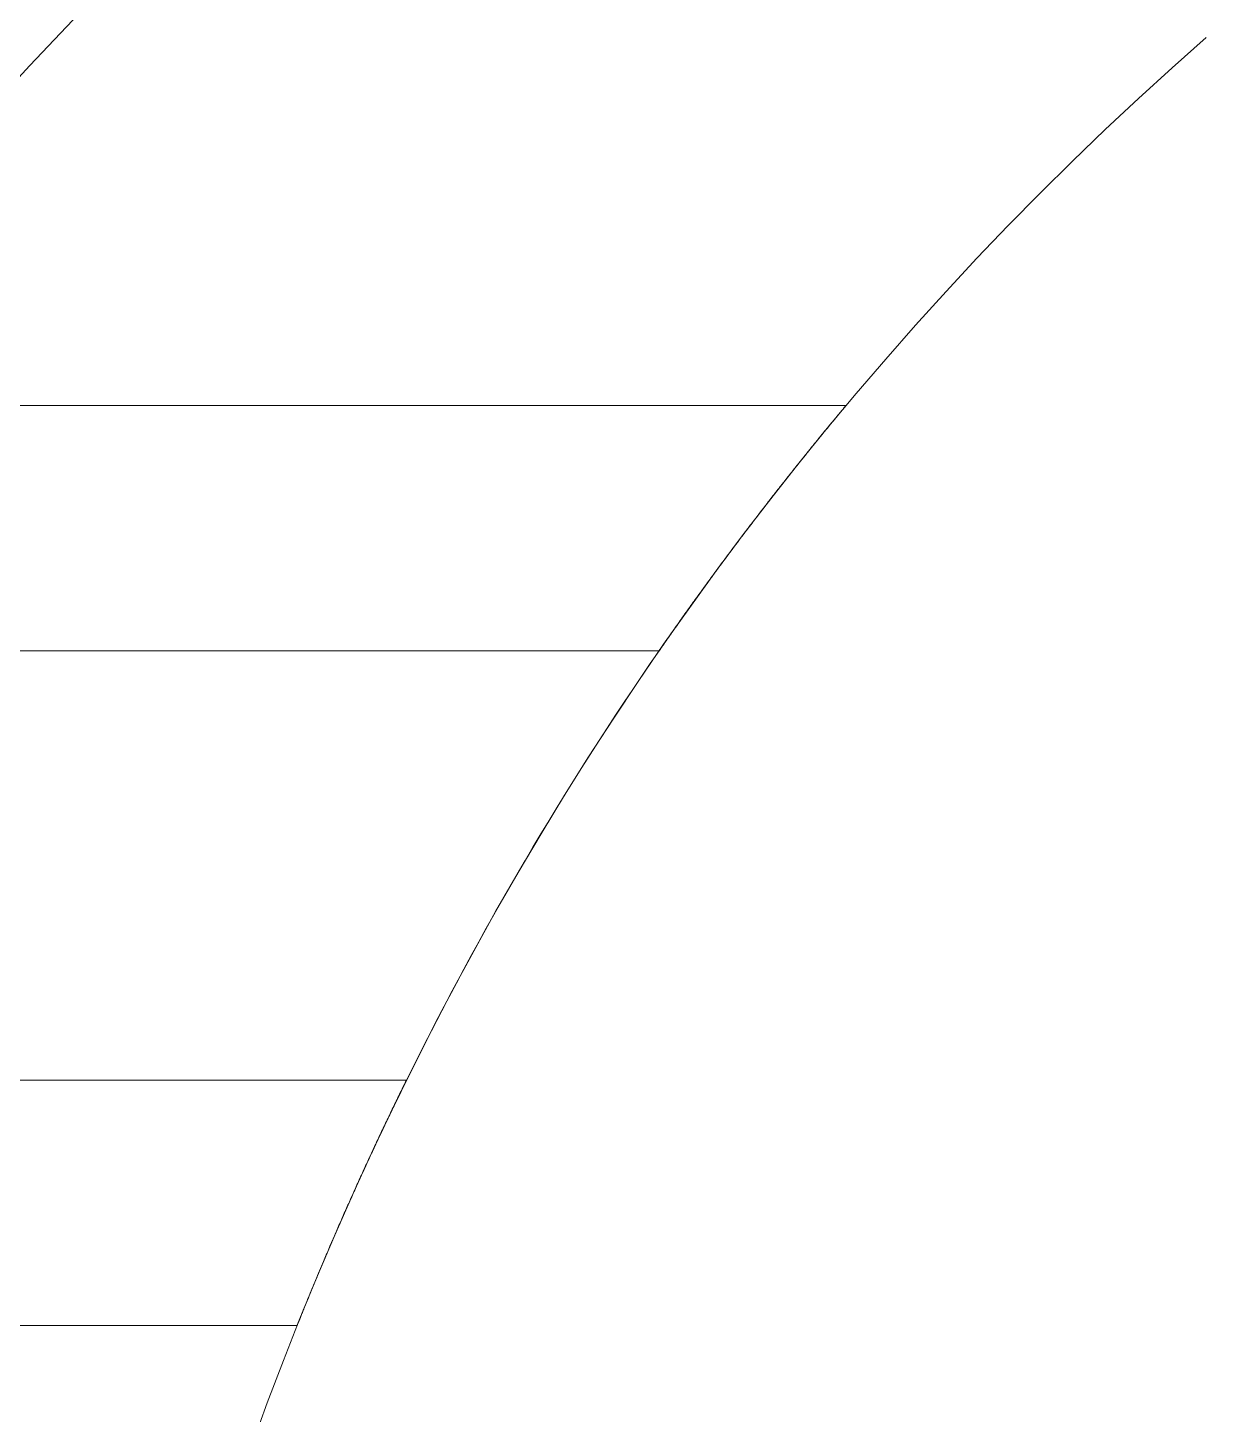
# Model space of a CAD drawing. Header units: millimetres. Extents: x 7939 to 8557, y 3805 to 4021.
# Drawn here: x 8514.34 to 8520.74, y 3923.59 to 3931.12 of the extents above; entities that cross this region are included whole.
import ezdxf

# ---------------------------------------------------------------- set-up
doc = ezdxf.new("R2010")
doc.units = ezdxf.units.MM
doc.layers.add('linea_gruesa', color=1, linetype='Continuous', lineweight=40)

msp = doc.modelspace()

# ---------------------------------------------------------------- linework, layer by layer
at = {"layer": 'linea_gruesa', "linetype": 'Continuous', "lineweight": 15, "extrusion": (-0.253745, -3.38569e-15, 0.967271)}
for p, q in [((8512.7765, 3929.0718, 127.1688), (8518.7822, 3929.0718, 128.7443)), ((8511.815, 3927.7384, 126.9166), (8517.7662, 3927.7384, 128.4777)), ((8510.4164, 3925.4051, 126.5497), (8516.3935, 3925.4051, 128.1176)), ((8509.7579, 3924.0718, 126.3769), (8515.7992, 3924.0718, 127.9617))]:
    msp.add_line(p, q, dxfattribs=at)
for centre, radius, start, end in [((-3913.0718, 8286.5005, -2037.0694), 25.6667, 108.92464, 251.07536), ((-3913.0718, 8286.5005, -2037.0694), 25.6667, 108.92464, 251.07536), ((-3917.0718, 8286.5005, -2037.0694), 18.3333, 220.21417, 270), ((-3917.0718, 8286.5005, -2037.0694), 18.3333, 220.21417, 270), ((-3917.0718, 8286.5005, -2037.0694), 18.3333, 220.21417, 270), ((-3917.0718, 8286.5005, -2037.0694), 18.3333, 220.21417, 270), ((-3917.0718, 8286.5005, -2037.0694), 18.3333, 220.21417, 270), ((-3917.0718, 8286.5005, -2037.0694), 18.3333, 220.21417, 270), ((-3917.0718, 8286.5005, -2037.0694), 18.3333, 220.21417, 270), ((-3917.0718, 8286.5005, -2037.0694), 18.3333, 220.21417, 270), ((-3917.0718, 8286.5005, -2037.0694), 18.3333, 220.21417, 270), ((-3917.0718, 8286.5005, -2037.0694), 18.3333, 220.21417, 270), ((-3917.0718, 8286.5005, -2037.0694), 18.3333, 220.21417, 270), ((-3917.0718, 8286.5005, -2037.0694), 18.3333, 220.21417, 270), ((-3917.0718, 8286.5005, -2037.0694), 18.3333, 220.21417, 270), ((-3917.0718, 8286.5005, -2037.0694), 18.3333, 234.42147, 242.96431), ((-3917.0718, 8286.5005, -2037.0694), 18.3333, 234.42147, 242.96431), ((-3917.0718, 8286.5005, -2037.0694), 18.3333, 234.42147, 242.96431), ((-3917.0718, 8286.5005, -2037.0694), 18.3333, 234.42147, 242.96431), ((-3917.0718, 8286.5005, -2037.0694), 18.3333, 234.42147, 242.96431), ((-3917.0718, 8286.5005, -2037.0694), 18.3333, 234.42147, 242.96431), ((-3917.0718, 8286.5005, -2037.0694), 18.3333, 234.42147, 242.96431), ((-3917.0718, 8286.5005, -2037.0694), 18.3333, 234.42147, 242.96431), ((-3917.0718, 8286.5005, -2037.0694), 18.3333, 234.42147, 242.96431), ((-3917.0718, 8286.5005, -2037.0694), 18.3333, 234.42147, 242.96431), ((-3917.0718, 8286.5005, -2037.0694), 18.3333, 234.42147, 242.96431), ((-3917.0718, 8286.5005, -2037.0694), 18.3333, 234.42147, 242.96431), ((-3917.0718, 8286.5005, -2037.0694), 18.3333, 234.42147, 242.96431), ((-3917.0718, 8286.5005, -2037.0694), 18.3333, 234.42147, 242.96431)]:
    msp.add_arc(centre, radius, start, end, dxfattribs=at)
at = {"layer": 'linea_gruesa', "linetype": 'Continuous', "lineweight": 15}
for points, knots in [([(8518.7822, 3929.0718, 128.7443), (8518.7818, 3929.0712, 128.7442), (8518.7809, 3929.0701, 128.7439), (8518.7735, 3929.0614, 128.742), (8518.7618, 3929.0473, 128.7389), (8518.7455, 3929.0277, 128.7346), (8518.7252, 3929.0034, 128.7293), (8518.7013, 3928.9745, 128.7231), (8518.6738, 3928.9411, 128.7158), (8518.6437, 3928.9043, 128.7079), (8518.6118, 3928.8652, 128.6996), (8518.5786, 3928.8242, 128.6909), (8518.5431, 3928.7802, 128.6816), (8518.5055, 3928.7332, 128.6717), (8518.466, 3928.6835, 128.6613), (8518.4219, 3928.6276, 128.6498), (8518.3731, 3928.5652, 128.637), (8518.3195, 3928.496, 128.6229), (8518.2641, 3928.4237, 128.6084), (8518.2071, 3928.3485, 128.5934), (8518.1486, 3928.2707, 128.5781), (8518.0916, 3928.1939, 128.5631), (8518.0363, 3928.1185, 128.5486), (8517.9829, 3928.045, 128.5346), (8517.929, 3927.97, 128.5204), (8517.8747, 3927.8937, 128.5062), (8517.8203, 3927.8163, 128.4919), (8517.7842, 3927.7644, 128.4825), (8517.7662, 3927.7384, 128.4777)], [0, 0, 0, 0, 0.036245, 0.072492, 0.109812, 0.147136, 0.183218, 0.219303, 0.256189, 0.293079, 0.327016, 0.360985, 0.394929, 0.42984, 0.464778, 0.499694, 0.542592, 0.585527, 0.628431, 0.672564, 0.71673, 0.760866, 0.800321, 0.839797, 0.879252, 0.919494, 0.959759, 1, 1, 1, 1]), ([(8517.7662, 3927.7384, 128.4777), (8517.7831, 3927.7628, 128.4822), (8517.817, 3927.8116, 128.4911), (8517.8682, 3927.8845, 128.5045), (8517.9198, 3927.9571, 128.518), (8517.9753, 3928.0345, 128.5326), (8518.0346, 3928.1163, 128.5482), (8518.0975, 3928.2018, 128.5646), (8518.1604, 3928.2864, 128.5811), (8518.2231, 3928.3698, 128.5976), (8518.2854, 3928.4516, 128.6139), (8518.3411, 3928.5239, 128.6285), (8518.3903, 3928.5872, 128.6415), (8518.4334, 3928.6422, 128.6528), (8518.4756, 3928.6956, 128.6638), (8518.5165, 3928.7469, 128.6746), (8518.5559, 3928.7961, 128.6849), (8518.5951, 3928.8446, 128.6952), (8518.6333, 3928.8916, 128.7052), (8518.6658, 3928.9313, 128.7137), (8518.6917, 3928.9628, 128.7205), (8518.7121, 3928.9875, 128.7259), (8518.73, 3929.0091, 128.7306), (8518.7454, 3929.0277, 128.7346), (8518.7582, 3929.0431, 128.738), (8518.7686, 3929.0555, 128.7407), (8518.7763, 3929.0647, 128.7427), (8518.781, 3929.0703, 128.744), (8518.7822, 3929.0717, 128.7443), (8518.7822, 3929.0718, 128.7443), (8518.7822, 3929.0718, 128.7443)], [0, 0, 0, 0, 0.037803, 0.075606, 0.113711, 0.151816, 0.198408, 0.245034, 0.291624, 0.339616, 0.38765, 0.435635, 0.471495, 0.507376, 0.543233, 0.580015, 0.616826, 0.653605, 0.696, 0.738391, 0.767398, 0.796427, 0.825427, 0.853742, 0.882081, 0.910392, 0.939824, 0.969288, 0.998719, 1, 1, 1, 1]), ([(8518.7822, 3929.0718, 128.7443), (8518.7818, 3929.0712, 128.7442), (8518.7809, 3929.0701, 128.7439), (8518.7735, 3929.0614, 128.742), (8518.7618, 3929.0473, 128.7389), (8518.7455, 3929.0277, 128.7346), (8518.7252, 3929.0034, 128.7293), (8518.7013, 3928.9745, 128.7231), (8518.6738, 3928.9411, 128.7158), (8518.6437, 3928.9043, 128.7079), (8518.6118, 3928.8652, 128.6996), (8518.5786, 3928.8242, 128.6909), (8518.5431, 3928.7802, 128.6816), (8518.5055, 3928.7332, 128.6717), (8518.466, 3928.6835, 128.6613), (8518.4219, 3928.6276, 128.6498), (8518.3731, 3928.5652, 128.637), (8518.3195, 3928.496, 128.6229), (8518.2641, 3928.4237, 128.6084), (8518.2071, 3928.3485, 128.5934), (8518.1486, 3928.2707, 128.5781), (8518.0916, 3928.1939, 128.5631), (8518.0363, 3928.1185, 128.5486), (8517.9829, 3928.045, 128.5346), (8517.929, 3927.97, 128.5204), (8517.8747, 3927.8937, 128.5062), (8517.8203, 3927.8163, 128.4919), (8517.7842, 3927.7644, 128.4825), (8517.7662, 3927.7384, 128.4777)], [0, 0, 0, 0, 0.0362452, 0.0724915, 0.1098126, 0.1471353, 0.1832178, 0.219302, 0.2561889, 0.2930783, 0.327016, 0.3609854, 0.3949292, 0.4298404, 0.464778, 0.4996937, 0.5425919, 0.5855273, 0.6284307, 0.6725639, 0.7167302, 0.7608663, 0.800321, 0.839797, 0.8792521, 0.9194944, 0.9597585, 1, 1, 1, 1]), ([(8517.7662, 3927.7384, 128.4777), (8517.7831, 3927.7628, 128.4822), (8517.817, 3927.8116, 128.4911), (8517.8682, 3927.8845, 128.5045), (8517.9198, 3927.9571, 128.518), (8517.9753, 3928.0345, 128.5326), (8518.0346, 3928.1163, 128.5482), (8518.0975, 3928.2018, 128.5646), (8518.1604, 3928.2864, 128.5811), (8518.2231, 3928.3698, 128.5976), (8518.2854, 3928.4516, 128.6139), (8518.3411, 3928.5239, 128.6285), (8518.3903, 3928.5872, 128.6415), (8518.4334, 3928.6422, 128.6528), (8518.4756, 3928.6956, 128.6638), (8518.5165, 3928.7469, 128.6746), (8518.5559, 3928.7961, 128.6849), (8518.5951, 3928.8446, 128.6952), (8518.6333, 3928.8916, 128.7052), (8518.6658, 3928.9313, 128.7137), (8518.6917, 3928.9628, 128.7205), (8518.7121, 3928.9875, 128.7259), (8518.73, 3929.0091, 128.7306), (8518.7454, 3929.0277, 128.7346), (8518.7582, 3929.0431, 128.738), (8518.7686, 3929.0555, 128.7407), (8518.7763, 3929.0647, 128.7427), (8518.781, 3929.0703, 128.744), (8518.7822, 3929.0717, 128.7443), (8518.7822, 3929.0718, 128.7443), (8518.7822, 3929.0718, 128.7443)], [0, 0, 0, 0, 0.037803, 0.075606, 0.113711, 0.151816, 0.198408, 0.245034, 0.291623, 0.339616, 0.387649, 0.435635, 0.471495, 0.507375, 0.543232, 0.580015, 0.616826, 0.653603, 0.695999, 0.738389, 0.767395, 0.796424, 0.825427, 0.853741, 0.882081, 0.910391, 0.939823, 0.969288, 0.998718, 1, 1, 1, 1]), ([(8518.7822, 3929.0718, 128.7443), (8518.7818, 3929.0712, 128.7442), (8518.7809, 3929.0701, 128.7439), (8518.7735, 3929.0614, 128.742), (8518.7618, 3929.0473, 128.7389), (8518.7455, 3929.0277, 128.7346), (8518.7252, 3929.0034, 128.7293), (8518.7013, 3928.9745, 128.7231), (8518.6738, 3928.9411, 128.7158), (8518.6437, 3928.9043, 128.7079), (8518.6118, 3928.8652, 128.6996), (8518.5786, 3928.8242, 128.6909), (8518.5431, 3928.7802, 128.6816), (8518.5055, 3928.7332, 128.6717), (8518.466, 3928.6835, 128.6613), (8518.4219, 3928.6276, 128.6498), (8518.3731, 3928.5652, 128.637), (8518.3195, 3928.496, 128.6229), (8518.2641, 3928.4237, 128.6084), (8518.2071, 3928.3485, 128.5934), (8518.1486, 3928.2707, 128.5781), (8518.0916, 3928.1939, 128.5631), (8518.0363, 3928.1185, 128.5486), (8517.9829, 3928.045, 128.5346), (8517.929, 3927.97, 128.5204), (8517.8747, 3927.8937, 128.5062), (8517.8203, 3927.8163, 128.4919), (8517.7842, 3927.7644, 128.4825), (8517.7662, 3927.7384, 128.4777)], [0, 0, 0, 0, 0.036245, 0.072491, 0.109813, 0.147136, 0.183218, 0.219303, 0.256189, 0.293078, 0.327016, 0.360985, 0.394929, 0.42984, 0.464778, 0.499694, 0.542592, 0.585527, 0.628431, 0.672564, 0.71673, 0.760866, 0.800321, 0.839797, 0.879252, 0.919494, 0.959759, 1, 1, 1, 1]), ([(8517.7662, 3927.7384, 128.4777), (8517.7831, 3927.7628, 128.4822), (8517.817, 3927.8116, 128.4911), (8517.8682, 3927.8845, 128.5045), (8517.9198, 3927.9571, 128.518), (8517.9753, 3928.0345, 128.5326), (8518.0346, 3928.1163, 128.5482), (8518.0975, 3928.2018, 128.5646), (8518.1604, 3928.2864, 128.5811), (8518.2231, 3928.3698, 128.5976), (8518.2854, 3928.4516, 128.6139), (8518.3411, 3928.5239, 128.6285), (8518.3903, 3928.5872, 128.6415), (8518.4334, 3928.6422, 128.6528), (8518.4756, 3928.6956, 128.6638), (8518.5165, 3928.7469, 128.6746), (8518.5559, 3928.7961, 128.6849), (8518.5951, 3928.8446, 128.6952), (8518.6333, 3928.8916, 128.7052), (8518.6658, 3928.9313, 128.7137), (8518.6917, 3928.9628, 128.7205), (8518.7121, 3928.9875, 128.7259), (8518.73, 3929.0091, 128.7306), (8518.7454, 3929.0277, 128.7346), (8518.7582, 3929.0431, 128.738), (8518.7686, 3929.0555, 128.7407), (8518.7763, 3929.0647, 128.7427), (8518.781, 3929.0703, 128.744), (8518.7822, 3929.0717, 128.7443), (8518.7822, 3929.0718, 128.7443), (8518.7822, 3929.0718, 128.7443)], [0, 0, 0, 0, 0.037803, 0.075606, 0.113711, 0.151816, 0.198408, 0.245034, 0.291624, 0.339616, 0.387649, 0.435635, 0.471495, 0.507375, 0.543232, 0.580015, 0.616826, 0.653604, 0.695999, 0.73839, 0.767397, 0.796425, 0.825427, 0.853741, 0.882081, 0.910392, 0.939823, 0.969288, 0.998718, 1, 1, 1, 1]), ([(8518.7822, 3929.0718, 128.7443), (8518.7818, 3929.0712, 128.7442), (8518.7809, 3929.0701, 128.7439), (8518.7735, 3929.0614, 128.742), (8518.7618, 3929.0473, 128.7389), (8518.7455, 3929.0277, 128.7346), (8518.7252, 3929.0034, 128.7293), (8518.7013, 3928.9745, 128.7231), (8518.6738, 3928.9411, 128.7158), (8518.6437, 3928.9043, 128.7079), (8518.6118, 3928.8652, 128.6996), (8518.5786, 3928.8242, 128.6909), (8518.5431, 3928.7802, 128.6816), (8518.5055, 3928.7332, 128.6717), (8518.466, 3928.6835, 128.6613), (8518.4219, 3928.6276, 128.6498), (8518.3731, 3928.5652, 128.637), (8518.3195, 3928.496, 128.6229), (8518.2641, 3928.4237, 128.6084), (8518.2071, 3928.3485, 128.5934), (8518.1486, 3928.2707, 128.5781), (8518.0916, 3928.1939, 128.5631), (8518.0363, 3928.1185, 128.5486), (8517.9829, 3928.045, 128.5346), (8517.929, 3927.97, 128.5204), (8517.8747, 3927.8937, 128.5062), (8517.8203, 3927.8163, 128.4919), (8517.7842, 3927.7644, 128.4825), (8517.7662, 3927.7384, 128.4777)], [0, 0, 0, 0, 0.036245, 0.072491, 0.109813, 0.147135, 0.183217, 0.219303, 0.256188, 0.293077, 0.327016, 0.360985, 0.394928, 0.42984, 0.464777, 0.499693, 0.542592, 0.585527, 0.628431, 0.672563, 0.71673, 0.760866, 0.800321, 0.839797, 0.879252, 0.919494, 0.959759, 1, 1, 1, 1]), ([(8517.7662, 3927.7384, 128.4777), (8517.7831, 3927.7628, 128.4822), (8517.817, 3927.8116, 128.4911), (8517.8682, 3927.8845, 128.5045), (8517.9198, 3927.9571, 128.518), (8517.9753, 3928.0345, 128.5326), (8518.0346, 3928.1163, 128.5482), (8518.0975, 3928.2018, 128.5646), (8518.1604, 3928.2864, 128.5811), (8518.2231, 3928.3698, 128.5976), (8518.2854, 3928.4516, 128.6139), (8518.3411, 3928.5239, 128.6285), (8518.3903, 3928.5872, 128.6415), (8518.4334, 3928.6422, 128.6528), (8518.4756, 3928.6956, 128.6638), (8518.5165, 3928.7469, 128.6746), (8518.5559, 3928.7961, 128.6849), (8518.5951, 3928.8446, 128.6952), (8518.6333, 3928.8916, 128.7052), (8518.6658, 3928.9313, 128.7137), (8518.6917, 3928.9628, 128.7205), (8518.7121, 3928.9875, 128.7259), (8518.73, 3929.0091, 128.7306), (8518.7454, 3929.0277, 128.7346), (8518.7582, 3929.0431, 128.738), (8518.7686, 3929.0555, 128.7407), (8518.7763, 3929.0647, 128.7427), (8518.781, 3929.0703, 128.744), (8518.7822, 3929.0717, 128.7443), (8518.7822, 3929.0718, 128.7443), (8518.7822, 3929.0718, 128.7443)], [0, 0, 0, 0, 0.037803, 0.075606, 0.113711, 0.151816, 0.198408, 0.245034, 0.291624, 0.339616, 0.387649, 0.435635, 0.471495, 0.507375, 0.543232, 0.580015, 0.616826, 0.653604, 0.695999, 0.73839, 0.767397, 0.796425, 0.825427, 0.853741, 0.882081, 0.910392, 0.939823, 0.969288, 0.998718, 1, 1, 1, 1]), ([(8518.7822, 3929.0718, 128.7443), (8518.7818, 3929.0712, 128.7442), (8518.7809, 3929.0701, 128.7439), (8518.7735, 3929.0614, 128.742), (8518.7618, 3929.0473, 128.7389), (8518.7455, 3929.0277, 128.7346), (8518.7252, 3929.0034, 128.7293), (8518.7013, 3928.9745, 128.7231), (8518.6738, 3928.9411, 128.7158), (8518.6437, 3928.9043, 128.7079), (8518.6118, 3928.8652, 128.6996), (8518.5786, 3928.8242, 128.6909), (8518.5431, 3928.7802, 128.6816), (8518.5055, 3928.7332, 128.6717), (8518.466, 3928.6835, 128.6613), (8518.4219, 3928.6276, 128.6498), (8518.3731, 3928.5652, 128.637), (8518.3195, 3928.496, 128.6229), (8518.2641, 3928.4237, 128.6084), (8518.2071, 3928.3485, 128.5934), (8518.1486, 3928.2707, 128.5781), (8518.0916, 3928.1939, 128.5631), (8518.0363, 3928.1185, 128.5486), (8517.9829, 3928.045, 128.5346), (8517.929, 3927.97, 128.5204), (8517.8747, 3927.8937, 128.5062), (8517.8203, 3927.8163, 128.4919), (8517.7842, 3927.7644, 128.4825), (8517.7662, 3927.7384, 128.4777)], [0, 0, 0, 0, 0.0362452, 0.0724915, 0.1098126, 0.1471353, 0.1832178, 0.219302, 0.2561889, 0.2930783, 0.327016, 0.3609854, 0.3949292, 0.4298404, 0.464778, 0.4996937, 0.5425919, 0.5855273, 0.6284307, 0.6725639, 0.7167302, 0.7608663, 0.800321, 0.839797, 0.8792521, 0.9194944, 0.9597585, 1, 1, 1, 1]), ([(8518.7822, 3929.0718, 128.7443), (8518.7818, 3929.0712, 128.7442), (8518.7809, 3929.0701, 128.7439), (8518.7735, 3929.0614, 128.742), (8518.7618, 3929.0473, 128.7389), (8518.7455, 3929.0277, 128.7346), (8518.7252, 3929.0034, 128.7293), (8518.7013, 3928.9745, 128.7231), (8518.6738, 3928.9411, 128.7158), (8518.6437, 3928.9043, 128.7079), (8518.6118, 3928.8652, 128.6996), (8518.5786, 3928.8242, 128.6909), (8518.5431, 3928.7802, 128.6816), (8518.5055, 3928.7332, 128.6717), (8518.466, 3928.6835, 128.6613), (8518.4219, 3928.6276, 128.6498), (8518.3731, 3928.5652, 128.637), (8518.3195, 3928.496, 128.6229), (8518.2641, 3928.4237, 128.6084), (8518.2071, 3928.3485, 128.5934), (8518.1486, 3928.2707, 128.5781), (8518.0916, 3928.1939, 128.5631), (8518.0363, 3928.1185, 128.5486), (8517.9829, 3928.045, 128.5346), (8517.929, 3927.97, 128.5204), (8517.8747, 3927.8937, 128.5062), (8517.8203, 3927.8163, 128.4919), (8517.7842, 3927.7644, 128.4825), (8517.7662, 3927.7384, 128.4777)], [0, 0, 0, 0, 0.0362452, 0.0724915, 0.1098126, 0.1471353, 0.1832178, 0.219302, 0.2561889, 0.2930783, 0.327016, 0.3609854, 0.3949292, 0.4298404, 0.464778, 0.4996937, 0.5425919, 0.5855273, 0.6284307, 0.6725639, 0.7167302, 0.7608663, 0.800321, 0.839797, 0.8792521, 0.9194944, 0.9597585, 1, 1, 1, 1]), ([(8517.7662, 3927.7384, 128.4777), (8517.7831, 3927.7628, 128.4822), (8517.817, 3927.8116, 128.4911), (8517.8682, 3927.8845, 128.5045), (8517.9198, 3927.9571, 128.518), (8517.9753, 3928.0345, 128.5326), (8518.0346, 3928.1163, 128.5482), (8518.0975, 3928.2018, 128.5646), (8518.1604, 3928.2864, 128.5811), (8518.2231, 3928.3698, 128.5976), (8518.2854, 3928.4516, 128.6139), (8518.3411, 3928.5239, 128.6285), (8518.3903, 3928.5872, 128.6415), (8518.4334, 3928.6422, 128.6528), (8518.4756, 3928.6956, 128.6638), (8518.5165, 3928.7469, 128.6746), (8518.5559, 3928.7961, 128.6849), (8518.5951, 3928.8446, 128.6952), (8518.6333, 3928.8916, 128.7052), (8518.6658, 3928.9313, 128.7137), (8518.6917, 3928.9628, 128.7205), (8518.7121, 3928.9875, 128.7259), (8518.73, 3929.0091, 128.7306), (8518.7454, 3929.0277, 128.7346), (8518.7582, 3929.0431, 128.738), (8518.7686, 3929.0555, 128.7407), (8518.7763, 3929.0647, 128.7427), (8518.781, 3929.0703, 128.744), (8518.7822, 3929.0717, 128.7443), (8518.7822, 3929.0718, 128.7443), (8518.7822, 3929.0718, 128.7443)], [0, 0, 0, 0, 0.037803, 0.075606, 0.113711, 0.151816, 0.198408, 0.245034, 0.291624, 0.339616, 0.387649, 0.435635, 0.471495, 0.507375, 0.543232, 0.580015, 0.616827, 0.653604, 0.695999, 0.73839, 0.767396, 0.796425, 0.825427, 0.853741, 0.882081, 0.910392, 0.939823, 0.969288, 0.998718, 1, 1, 1, 1]), ([(8517.7662, 3927.7384, 128.4777), (8517.7831, 3927.7628, 128.4822), (8517.817, 3927.8116, 128.4911), (8517.8682, 3927.8845, 128.5045), (8517.9198, 3927.9571, 128.518), (8517.9753, 3928.0345, 128.5326), (8518.0346, 3928.1163, 128.5482), (8518.0975, 3928.2018, 128.5646), (8518.1604, 3928.2864, 128.5811), (8518.2231, 3928.3698, 128.5976), (8518.2854, 3928.4516, 128.6139), (8518.3411, 3928.5239, 128.6285), (8518.3903, 3928.5872, 128.6415), (8518.4334, 3928.6422, 128.6528), (8518.4756, 3928.6956, 128.6638), (8518.5165, 3928.7469, 128.6746), (8518.5559, 3928.7961, 128.6849), (8518.5951, 3928.8446, 128.6952), (8518.6333, 3928.8916, 128.7052), (8518.6658, 3928.9313, 128.7137), (8518.6917, 3928.9628, 128.7205), (8518.7121, 3928.9875, 128.7259), (8518.73, 3929.0091, 128.7306), (8518.7454, 3929.0277, 128.7346), (8518.7582, 3929.0431, 128.738), (8518.7686, 3929.0555, 128.7407), (8518.7763, 3929.0647, 128.7427), (8518.781, 3929.0703, 128.744), (8518.7822, 3929.0717, 128.7443), (8518.7822, 3929.0718, 128.7443), (8518.7822, 3929.0718, 128.7443)], [0, 0, 0, 0, 0.037803, 0.075606, 0.113711, 0.151816, 0.198408, 0.245034, 0.291624, 0.339616, 0.387649, 0.435635, 0.471495, 0.507375, 0.543232, 0.580015, 0.616827, 0.653604, 0.695999, 0.738389, 0.767396, 0.796425, 0.825427, 0.853741, 0.882081, 0.910391, 0.939823, 0.969289, 0.998719, 1, 1, 1, 1]), ([(8518.7822, 3929.0718, 128.7443), (8518.7818, 3929.0712, 128.7442), (8518.7809, 3929.0701, 128.7439), (8518.7735, 3929.0614, 128.742), (8518.7618, 3929.0473, 128.7389), (8518.7455, 3929.0277, 128.7346), (8518.7252, 3929.0034, 128.7293), (8518.7013, 3928.9745, 128.7231), (8518.6738, 3928.9411, 128.7158), (8518.6437, 3928.9043, 128.7079), (8518.6118, 3928.8652, 128.6996), (8518.5786, 3928.8242, 128.6909), (8518.5431, 3928.7802, 128.6816), (8518.5055, 3928.7332, 128.6717), (8518.466, 3928.6835, 128.6613), (8518.4219, 3928.6276, 128.6498), (8518.3731, 3928.5652, 128.637), (8518.3195, 3928.496, 128.6229), (8518.2641, 3928.4237, 128.6084), (8518.2071, 3928.3485, 128.5934), (8518.1486, 3928.2707, 128.5781), (8518.0916, 3928.1939, 128.5631), (8518.0363, 3928.1185, 128.5486), (8517.9829, 3928.045, 128.5346), (8517.929, 3927.97, 128.5204), (8517.8747, 3927.8937, 128.5062), (8517.8203, 3927.8163, 128.4919), (8517.7842, 3927.7644, 128.4825), (8517.7662, 3927.7384, 128.4777)], [0, 0, 0, 0, 0.036246, 0.072492, 0.109813, 0.147136, 0.183218, 0.219303, 0.256189, 0.293079, 0.327016, 0.360985, 0.394929, 0.42984, 0.464778, 0.499694, 0.542592, 0.585528, 0.628431, 0.672564, 0.71673, 0.760866, 0.800321, 0.839797, 0.879252, 0.919494, 0.959759, 1, 1, 1, 1]), ([(8517.7662, 3927.7384, 128.4777), (8517.7831, 3927.7628, 128.4822), (8517.817, 3927.8116, 128.4911), (8517.8682, 3927.8845, 128.5045), (8517.9198, 3927.9571, 128.518), (8517.9753, 3928.0345, 128.5326), (8518.0346, 3928.1163, 128.5482), (8518.0975, 3928.2018, 128.5646), (8518.1604, 3928.2864, 128.5811), (8518.2231, 3928.3698, 128.5976), (8518.2854, 3928.4516, 128.6139), (8518.3411, 3928.5239, 128.6285), (8518.3903, 3928.5872, 128.6415), (8518.4334, 3928.6422, 128.6528), (8518.4756, 3928.6956, 128.6638), (8518.5165, 3928.7469, 128.6746), (8518.5559, 3928.7961, 128.6849), (8518.5951, 3928.8446, 128.6952), (8518.6333, 3928.8916, 128.7052), (8518.6658, 3928.9313, 128.7137), (8518.6917, 3928.9628, 128.7205), (8518.7121, 3928.9875, 128.7259), (8518.73, 3929.0091, 128.7306), (8518.7454, 3929.0277, 128.7346), (8518.7582, 3929.0431, 128.738), (8518.7686, 3929.0555, 128.7407), (8518.7763, 3929.0647, 128.7427), (8518.781, 3929.0703, 128.744), (8518.7822, 3929.0717, 128.7443), (8518.7822, 3929.0718, 128.7443), (8518.7822, 3929.0718, 128.7443)], [0, 0, 0, 0, 0.037803, 0.075606, 0.113711, 0.151816, 0.198408, 0.245034, 0.291624, 0.339616, 0.387649, 0.435635, 0.471495, 0.507375, 0.543232, 0.580015, 0.616826, 0.653604, 0.695999, 0.73839, 0.767397, 0.796425, 0.825427, 0.853741, 0.882081, 0.910392, 0.939823, 0.969288, 0.998718, 1, 1, 1, 1]), ([(8516.3935, 3925.4051, 128.1176), (8516.3806, 3925.3787, 128.1142), (8516.3546, 3925.326, 128.1074), (8516.3163, 3925.2469, 128.0974), (8516.2782, 3925.1674, 128.0874), (8516.2405, 3925.0876, 128.0775), (8516.2032, 3925.0079, 128.0677), (8516.1673, 3924.93, 128.0583), (8516.1327, 3924.8542, 128.0492), (8516.0995, 3924.7806, 128.0405), (8516.0672, 3924.7082, 128.032), (8516.0359, 3924.6372, 128.0238), (8516.0059, 3924.5682, 128.016), (8515.9785, 3924.5046, 128.0088), (8515.9536, 3924.4464, 128.0022), (8515.9312, 3924.3935, 127.9964), (8515.9101, 3924.3432, 127.9908), (8515.8905, 3924.2959, 127.9857), (8515.8724, 3924.2521, 127.9809), (8515.8568, 3924.2142, 127.9768), (8515.8436, 3924.1817, 127.9734), (8515.8324, 3924.1543, 127.9705), (8515.8228, 3924.1304, 127.9679), (8515.8146, 3924.1102, 127.9658), (8515.8081, 3924.0939, 127.9641), (8515.8031, 3924.0816, 127.9628), (8515.7999, 3924.0733, 127.9619), (8515.7994, 3924.0723, 127.9618), (8515.7992, 3924.0718, 127.9617)], [0, 0, 0, 0, 0.040225, 0.080479, 0.120704, 0.162056, 0.203441, 0.244791, 0.285046, 0.325335, 0.365587, 0.407212, 0.448878, 0.490499, 0.527605, 0.564742, 0.601846, 0.640262, 0.678717, 0.71713, 0.750795, 0.784488, 0.818152, 0.85293, 0.88774, 0.922516, 0.961165, 1, 1, 1, 1]), ([(8515.7992, 3924.0718, 127.9617), (8515.7993, 3924.072, 127.9618), (8515.7996, 3924.0726, 127.9618), (8515.8014, 3924.0773, 127.9623), (8515.8044, 3924.0847, 127.9631), (8515.8095, 3924.0974, 127.9644), (8515.8176, 3924.1176, 127.9666), (8515.8301, 3924.1485, 127.9698), (8515.8457, 3924.1871, 127.9739), (8515.8645, 3924.2331, 127.9789), (8515.8863, 3924.2858, 127.9846), (8515.9109, 3924.3451, 127.991), (8515.9386, 3924.4109, 127.9983), (8515.9694, 3924.4834, 128.0064), (8516.0031, 3924.5618, 128.0152), (8516.0399, 3924.6463, 128.0249), (8516.0793, 3924.7355, 128.0352), (8516.1171, 3924.8197, 128.0451), (8516.1521, 3924.8968, 128.0543), (8516.1837, 3924.9656, 128.0626), (8516.2163, 3925.036, 128.0712), (8516.2499, 3925.1077, 128.08), (8516.2845, 3925.1806, 128.0891), (8516.32, 3925.2546, 128.0984), (8516.3563, 3925.3295, 128.1079), (8516.3811, 3925.3799, 128.1144), (8516.3935, 3925.4051, 128.1176)], [0, 0, 0, 0, 0.028609, 0.057217, 0.08613, 0.115043, 0.161588, 0.208134, 0.255975, 0.303816, 0.351459, 0.399104, 0.447985, 0.496867, 0.547349, 0.597833, 0.649564, 0.701298, 0.737809, 0.774346, 0.810858, 0.848263, 0.885693, 0.923098, 0.961499, 1, 1, 1, 1]), ([(8516.3935, 3925.4051, 128.1176), (8516.3806, 3925.3787, 128.1142), (8516.3546, 3925.326, 128.1074), (8516.3163, 3925.2469, 128.0974), (8516.2782, 3925.1674, 128.0874), (8516.2405, 3925.0876, 128.0775), (8516.2032, 3925.0079, 128.0677), (8516.1673, 3924.93, 128.0583), (8516.1327, 3924.8542, 128.0492), (8516.0995, 3924.7806, 128.0405), (8516.0672, 3924.7082, 128.032), (8516.0359, 3924.6372, 128.0238), (8516.0059, 3924.5682, 128.016), (8515.9785, 3924.5046, 128.0088), (8515.9536, 3924.4464, 128.0022), (8515.9312, 3924.3935, 127.9964), (8515.9101, 3924.3432, 127.9908), (8515.8905, 3924.2959, 127.9857), (8515.8724, 3924.2521, 127.9809), (8515.8568, 3924.2142, 127.9768), (8515.8436, 3924.1817, 127.9734), (8515.8324, 3924.1543, 127.9705), (8515.8228, 3924.1304, 127.9679), (8515.8146, 3924.1102, 127.9658), (8515.8081, 3924.0939, 127.9641), (8515.8031, 3924.0816, 127.9628), (8515.7999, 3924.0733, 127.9619), (8515.7994, 3924.0723, 127.9618), (8515.7992, 3924.0718, 127.9617)], [0, 0, 0, 0, 0.040225, 0.080479, 0.120704, 0.162056, 0.203441, 0.244791, 0.285046, 0.325335, 0.365587, 0.407212, 0.448878, 0.490499, 0.527606, 0.564743, 0.601846, 0.640262, 0.678717, 0.717131, 0.750795, 0.784489, 0.818153, 0.852929, 0.887741, 0.922517, 0.961166, 1, 1, 1, 1]), ([(8515.7992, 3924.0718, 127.9617), (8515.7993, 3924.072, 127.9618), (8515.7996, 3924.0726, 127.9618), (8515.8014, 3924.0773, 127.9623), (8515.8044, 3924.0847, 127.9631), (8515.8095, 3924.0974, 127.9644), (8515.8176, 3924.1176, 127.9666), (8515.8301, 3924.1485, 127.9698), (8515.8457, 3924.1871, 127.9739), (8515.8645, 3924.2331, 127.9789), (8515.8863, 3924.2858, 127.9846), (8515.9109, 3924.3451, 127.991), (8515.9386, 3924.4109, 127.9983), (8515.9694, 3924.4834, 128.0064), (8516.0031, 3924.5618, 128.0152), (8516.0399, 3924.6463, 128.0249), (8516.0793, 3924.7355, 128.0352), (8516.1171, 3924.8197, 128.0451), (8516.1521, 3924.8968, 128.0543), (8516.1837, 3924.9656, 128.0626), (8516.2163, 3925.036, 128.0712), (8516.2499, 3925.1077, 128.08), (8516.2845, 3925.1806, 128.0891), (8516.32, 3925.2546, 128.0984), (8516.3563, 3925.3295, 128.1079), (8516.3811, 3925.3799, 128.1144), (8516.3935, 3925.4051, 128.1176)], [0, 0, 0, 0, 0.028609, 0.057218, 0.086129, 0.115041, 0.161587, 0.208133, 0.255975, 0.303817, 0.351459, 0.399103, 0.447985, 0.496868, 0.547348, 0.597833, 0.649564, 0.701297, 0.737809, 0.774346, 0.810858, 0.848262, 0.885692, 0.923098, 0.961499, 1, 1, 1, 1]), ([(8516.3935, 3925.4051, 128.1176), (8516.3806, 3925.3787, 128.1142), (8516.3546, 3925.326, 128.1074), (8516.3163, 3925.2469, 128.0974), (8516.2782, 3925.1674, 128.0874), (8516.2405, 3925.0876, 128.0775), (8516.2032, 3925.0079, 128.0677), (8516.1673, 3924.93, 128.0583), (8516.1327, 3924.8542, 128.0492), (8516.0995, 3924.7806, 128.0405), (8516.0672, 3924.7082, 128.032), (8516.0359, 3924.6372, 128.0238), (8516.0059, 3924.5682, 128.016), (8515.9785, 3924.5046, 128.0088), (8515.9536, 3924.4464, 128.0022), (8515.9312, 3924.3935, 127.9964), (8515.9101, 3924.3432, 127.9908), (8515.8905, 3924.2959, 127.9857), (8515.8724, 3924.2521, 127.9809), (8515.8568, 3924.2142, 127.9768), (8515.8436, 3924.1817, 127.9734), (8515.8324, 3924.1543, 127.9705), (8515.8228, 3924.1304, 127.9679), (8515.8146, 3924.1102, 127.9658), (8515.8081, 3924.0939, 127.9641), (8515.8031, 3924.0816, 127.9628), (8515.7999, 3924.0733, 127.9619), (8515.7994, 3924.0723, 127.9618), (8515.7992, 3924.0718, 127.9617)], [0, 0, 0, 0, 0.040225, 0.080479, 0.120704, 0.162056, 0.203441, 0.244791, 0.285046, 0.325335, 0.365587, 0.407212, 0.448878, 0.490499, 0.527605, 0.564743, 0.601846, 0.640262, 0.678717, 0.71713, 0.750795, 0.784489, 0.818152, 0.852929, 0.88774, 0.922517, 0.961166, 1, 1, 1, 1]), ([(8515.7992, 3924.0718, 127.9617), (8515.7993, 3924.072, 127.9618), (8515.7996, 3924.0726, 127.9618), (8515.8014, 3924.0773, 127.9623), (8515.8044, 3924.0847, 127.9631), (8515.8095, 3924.0974, 127.9644), (8515.8176, 3924.1176, 127.9666), (8515.8301, 3924.1485, 127.9698), (8515.8457, 3924.1871, 127.9739), (8515.8645, 3924.2331, 127.9789), (8515.8863, 3924.2858, 127.9846), (8515.9109, 3924.3451, 127.991), (8515.9386, 3924.4109, 127.9983), (8515.9694, 3924.4834, 128.0064), (8516.0031, 3924.5618, 128.0152), (8516.0399, 3924.6463, 128.0249), (8516.0793, 3924.7355, 128.0352), (8516.1171, 3924.8197, 128.0451), (8516.1521, 3924.8968, 128.0543), (8516.1837, 3924.9656, 128.0626), (8516.2163, 3925.036, 128.0712), (8516.2499, 3925.1077, 128.08), (8516.2845, 3925.1806, 128.0891), (8516.32, 3925.2546, 128.0984), (8516.3563, 3925.3295, 128.1079), (8516.3811, 3925.3799, 128.1144), (8516.3935, 3925.4051, 128.1176)], [0, 0, 0, 0, 0.028609, 0.057218, 0.086131, 0.115044, 0.161588, 0.208135, 0.255975, 0.303816, 0.351459, 0.399105, 0.447985, 0.496867, 0.54735, 0.597833, 0.649565, 0.701298, 0.737809, 0.774346, 0.810858, 0.848263, 0.885693, 0.923098, 0.961499, 1, 1, 1, 1]), ([(8515.7992, 3924.0718, 127.9617), (8515.7993, 3924.072, 127.9618), (8515.7996, 3924.0726, 127.9618), (8515.8014, 3924.0773, 127.9623), (8515.8044, 3924.0847, 127.9631), (8515.8095, 3924.0974, 127.9644), (8515.8176, 3924.1176, 127.9666), (8515.8301, 3924.1485, 127.9698), (8515.8457, 3924.1871, 127.9739), (8515.8645, 3924.2331, 127.9789), (8515.8863, 3924.2858, 127.9846), (8515.9109, 3924.3451, 127.991), (8515.9386, 3924.4109, 127.9983), (8515.9694, 3924.4834, 128.0064), (8516.0031, 3924.5618, 128.0152), (8516.0399, 3924.6463, 128.0249), (8516.0793, 3924.7355, 128.0352), (8516.1171, 3924.8197, 128.0451), (8516.1521, 3924.8968, 128.0543), (8516.1837, 3924.9656, 128.0626), (8516.2163, 3925.036, 128.0712), (8516.2499, 3925.1077, 128.08), (8516.2845, 3925.1806, 128.0891), (8516.32, 3925.2546, 128.0984), (8516.3563, 3925.3295, 128.1079), (8516.3811, 3925.3799, 128.1144), (8516.3935, 3925.4051, 128.1176)], [0, 0, 0, 0, 0.028609, 0.057218, 0.086129, 0.115043, 0.161588, 0.208134, 0.255974, 0.303816, 0.351459, 0.399104, 0.447984, 0.496867, 0.547349, 0.597833, 0.649564, 0.701298, 0.737809, 0.774346, 0.810858, 0.848263, 0.885693, 0.923098, 0.961499, 1, 1, 1, 1]), ([(8516.3935, 3925.4051, 128.1176), (8516.3806, 3925.3787, 128.1142), (8516.3546, 3925.326, 128.1074), (8516.3163, 3925.2469, 128.0974), (8516.2782, 3925.1674, 128.0874), (8516.2405, 3925.0876, 128.0775), (8516.2032, 3925.0079, 128.0677), (8516.1673, 3924.93, 128.0583), (8516.1327, 3924.8542, 128.0492), (8516.0995, 3924.7806, 128.0405), (8516.0672, 3924.7082, 128.032), (8516.0359, 3924.6372, 128.0238), (8516.0059, 3924.5682, 128.016), (8515.9785, 3924.5046, 128.0088), (8515.9536, 3924.4464, 128.0022), (8515.9312, 3924.3935, 127.9964), (8515.9101, 3924.3432, 127.9908), (8515.8905, 3924.2959, 127.9857), (8515.8724, 3924.2521, 127.9809), (8515.8568, 3924.2142, 127.9768), (8515.8436, 3924.1817, 127.9734), (8515.8324, 3924.1543, 127.9705), (8515.8228, 3924.1304, 127.9679), (8515.8146, 3924.1102, 127.9658), (8515.8081, 3924.0939, 127.9641), (8515.8031, 3924.0816, 127.9628), (8515.7999, 3924.0733, 127.9619), (8515.7994, 3924.0723, 127.9618), (8515.7992, 3924.0718, 127.9617)], [0, 0, 0, 0, 0.040225, 0.080479, 0.120704, 0.162056, 0.203442, 0.244791, 0.285046, 0.325335, 0.365587, 0.407212, 0.448878, 0.490499, 0.527606, 0.564743, 0.601847, 0.640262, 0.678718, 0.717129, 0.750795, 0.784489, 0.818153, 0.852931, 0.887739, 0.922518, 0.961166, 1, 1, 1, 1]), ([(8516.3935, 3925.4051, 128.1176), (8516.3806, 3925.3787, 128.1142), (8516.3546, 3925.326, 128.1074), (8516.3163, 3925.2469, 128.0974), (8516.2782, 3925.1674, 128.0874), (8516.2405, 3925.0876, 128.0775), (8516.2032, 3925.0079, 128.0677), (8516.1673, 3924.93, 128.0583), (8516.1327, 3924.8542, 128.0492), (8516.0995, 3924.7806, 128.0405), (8516.0672, 3924.7082, 128.032), (8516.0359, 3924.6372, 128.0238), (8516.0059, 3924.5682, 128.016), (8515.9785, 3924.5046, 128.0088), (8515.9536, 3924.4464, 128.0022), (8515.9312, 3924.3935, 127.9964), (8515.9101, 3924.3432, 127.9908), (8515.8905, 3924.2959, 127.9857), (8515.8724, 3924.2521, 127.9809), (8515.8568, 3924.2142, 127.9768), (8515.8436, 3924.1817, 127.9734), (8515.8324, 3924.1543, 127.9705), (8515.8228, 3924.1304, 127.9679), (8515.8146, 3924.1102, 127.9658), (8515.8081, 3924.0939, 127.9641), (8515.8031, 3924.0816, 127.9628), (8515.7999, 3924.0733, 127.9619), (8515.7994, 3924.0723, 127.9618), (8515.7992, 3924.0718, 127.9617)], [0, 0, 0, 0, 0.040225, 0.080479, 0.120704, 0.162056, 0.203441, 0.244791, 0.285046, 0.325335, 0.365587, 0.407212, 0.448878, 0.490499, 0.527606, 0.564743, 0.601846, 0.640262, 0.678717, 0.717131, 0.750795, 0.784489, 0.818153, 0.852929, 0.887741, 0.922517, 0.961166, 1, 1, 1, 1]), ([(8515.7992, 3924.0718, 127.9617), (8515.7993, 3924.072, 127.9618), (8515.7996, 3924.0726, 127.9618), (8515.8014, 3924.0773, 127.9623), (8515.8044, 3924.0847, 127.9631), (8515.8095, 3924.0974, 127.9644), (8515.8176, 3924.1176, 127.9666), (8515.8301, 3924.1485, 127.9698), (8515.8457, 3924.1871, 127.9739), (8515.8645, 3924.2331, 127.9789), (8515.8863, 3924.2858, 127.9846), (8515.9109, 3924.3451, 127.991), (8515.9386, 3924.4109, 127.9983), (8515.9694, 3924.4834, 128.0064), (8516.0031, 3924.5618, 128.0152), (8516.0399, 3924.6463, 128.0249), (8516.0793, 3924.7355, 128.0352), (8516.1171, 3924.8197, 128.0451), (8516.1521, 3924.8968, 128.0543), (8516.1837, 3924.9656, 128.0626), (8516.2163, 3925.036, 128.0712), (8516.2499, 3925.1077, 128.08), (8516.2845, 3925.1806, 128.0891), (8516.32, 3925.2546, 128.0984), (8516.3563, 3925.3295, 128.1079), (8516.3811, 3925.3799, 128.1144), (8516.3935, 3925.4051, 128.1176)], [0, 0, 0, 0, 0.028609, 0.057218, 0.086129, 0.115043, 0.161588, 0.208134, 0.255974, 0.303816, 0.351459, 0.399104, 0.447984, 0.496867, 0.547349, 0.597833, 0.649564, 0.701298, 0.737809, 0.774346, 0.810858, 0.848263, 0.885693, 0.923098, 0.961499, 1, 1, 1, 1]), ([(8516.3935, 3925.4051, 128.1176), (8516.3806, 3925.3787, 128.1142), (8516.3546, 3925.326, 128.1074), (8516.3163, 3925.2469, 128.0974), (8516.2782, 3925.1674, 128.0874), (8516.2405, 3925.0876, 128.0775), (8516.2032, 3925.0079, 128.0677), (8516.1673, 3924.93, 128.0583), (8516.1327, 3924.8542, 128.0492), (8516.0995, 3924.7806, 128.0405), (8516.0672, 3924.7082, 128.032), (8516.0359, 3924.6372, 128.0238), (8516.0059, 3924.5682, 128.016), (8515.9785, 3924.5046, 128.0088), (8515.9536, 3924.4464, 128.0022), (8515.9312, 3924.3935, 127.9964), (8515.9101, 3924.3432, 127.9908), (8515.8905, 3924.2959, 127.9857), (8515.8724, 3924.2521, 127.9809), (8515.8568, 3924.2142, 127.9768), (8515.8436, 3924.1817, 127.9734), (8515.8324, 3924.1543, 127.9705), (8515.8228, 3924.1304, 127.9679), (8515.8146, 3924.1102, 127.9658), (8515.8081, 3924.0939, 127.9641), (8515.8031, 3924.0816, 127.9628), (8515.7999, 3924.0733, 127.9619), (8515.7994, 3924.0723, 127.9618), (8515.7992, 3924.0718, 127.9617)], [0, 0, 0, 0, 0.040225, 0.080479, 0.120704, 0.162056, 0.203441, 0.244791, 0.285046, 0.325335, 0.365587, 0.407212, 0.448878, 0.490499, 0.527606, 0.564743, 0.601846, 0.640262, 0.678717, 0.717131, 0.750795, 0.784489, 0.818153, 0.852929, 0.887741, 0.922517, 0.961166, 1, 1, 1, 1]), ([(8515.7992, 3924.0718, 127.9617), (8515.7993, 3924.072, 127.9618), (8515.7996, 3924.0726, 127.9618), (8515.8014, 3924.0773, 127.9623), (8515.8044, 3924.0847, 127.9631), (8515.8095, 3924.0974, 127.9644), (8515.8176, 3924.1176, 127.9666), (8515.8301, 3924.1485, 127.9698), (8515.8457, 3924.1871, 127.9739), (8515.8645, 3924.2331, 127.9789), (8515.8863, 3924.2858, 127.9846), (8515.9109, 3924.3451, 127.991), (8515.9386, 3924.4109, 127.9983), (8515.9694, 3924.4834, 128.0064), (8516.0031, 3924.5618, 128.0152), (8516.0399, 3924.6463, 128.0249), (8516.0793, 3924.7355, 128.0352), (8516.1171, 3924.8197, 128.0451), (8516.1521, 3924.8968, 128.0543), (8516.1837, 3924.9656, 128.0626), (8516.2163, 3925.036, 128.0712), (8516.2499, 3925.1077, 128.08), (8516.2845, 3925.1806, 128.0891), (8516.32, 3925.2546, 128.0984), (8516.3563, 3925.3295, 128.1079), (8516.3811, 3925.3799, 128.1144), (8516.3935, 3925.4051, 128.1176)], [0, 0, 0, 0, 0.028609, 0.057218, 0.086129, 0.115043, 0.161588, 0.208134, 0.255974, 0.303816, 0.351459, 0.399104, 0.447984, 0.496867, 0.547349, 0.597833, 0.649564, 0.701298, 0.737809, 0.774346, 0.810858, 0.848263, 0.885693, 0.923098, 0.961499, 1, 1, 1, 1]), ([(8516.3935, 3925.4051, 128.1176), (8516.3806, 3925.3787, 128.1142), (8516.3546, 3925.326, 128.1074), (8516.3163, 3925.2469, 128.0974), (8516.2782, 3925.1674, 128.0874), (8516.2405, 3925.0876, 128.0775), (8516.2032, 3925.0079, 128.0677), (8516.1673, 3924.93, 128.0583), (8516.1327, 3924.8542, 128.0492), (8516.0995, 3924.7806, 128.0405), (8516.0672, 3924.7082, 128.032), (8516.0359, 3924.6372, 128.0238), (8516.0059, 3924.5682, 128.016), (8515.9785, 3924.5046, 128.0088), (8515.9536, 3924.4464, 128.0022), (8515.9312, 3924.3935, 127.9964), (8515.9101, 3924.3432, 127.9908), (8515.8905, 3924.2959, 127.9857), (8515.8724, 3924.2521, 127.9809), (8515.8568, 3924.2142, 127.9768), (8515.8436, 3924.1817, 127.9734), (8515.8324, 3924.1543, 127.9705), (8515.8228, 3924.1304, 127.9679), (8515.8146, 3924.1102, 127.9658), (8515.8081, 3924.0939, 127.9641), (8515.8031, 3924.0816, 127.9628), (8515.7999, 3924.0733, 127.9619), (8515.7994, 3924.0723, 127.9618), (8515.7992, 3924.0718, 127.9617)], [0, 0, 0, 0, 0.040225, 0.080479, 0.120704, 0.162056, 0.203441, 0.244791, 0.285046, 0.325334, 0.365587, 0.407212, 0.448878, 0.490499, 0.527605, 0.564742, 0.601846, 0.640262, 0.678716, 0.717129, 0.750795, 0.784488, 0.818152, 0.85293, 0.88774, 0.922516, 0.961165, 1, 1, 1, 1]), ([(8515.7992, 3924.0718, 127.9617), (8515.7993, 3924.072, 127.9618), (8515.7996, 3924.0726, 127.9618), (8515.8014, 3924.0773, 127.9623), (8515.8044, 3924.0847, 127.9631), (8515.8095, 3924.0974, 127.9644), (8515.8176, 3924.1176, 127.9666), (8515.8301, 3924.1485, 127.9698), (8515.8457, 3924.1871, 127.9739), (8515.8645, 3924.2331, 127.9789), (8515.8863, 3924.2858, 127.9846), (8515.9109, 3924.3451, 127.991), (8515.9386, 3924.4109, 127.9983), (8515.9694, 3924.4834, 128.0064), (8516.0031, 3924.5618, 128.0152), (8516.0399, 3924.6463, 128.0249), (8516.0793, 3924.7355, 128.0352), (8516.1171, 3924.8197, 128.0451), (8516.1521, 3924.8968, 128.0543), (8516.1837, 3924.9656, 128.0626), (8516.2163, 3925.036, 128.0712), (8516.2499, 3925.1077, 128.08), (8516.2845, 3925.1806, 128.0891), (8516.32, 3925.2546, 128.0984), (8516.3563, 3925.3295, 128.1079), (8516.3811, 3925.3799, 128.1144), (8516.3935, 3925.4051, 128.1176)], [0, 0, 0, 0, 0.028608, 0.057217, 0.08613, 0.115043, 0.161588, 0.208134, 0.255975, 0.303816, 0.351459, 0.399104, 0.447984, 0.496867, 0.547349, 0.597833, 0.649565, 0.701298, 0.737809, 0.774346, 0.810858, 0.848263, 0.885693, 0.923098, 0.961499, 1, 1, 1, 1])]:
    msp.add_open_spline(points, degree=3, knots=knots, dxfattribs=at)

doc.saveas('drawing.dxf')
